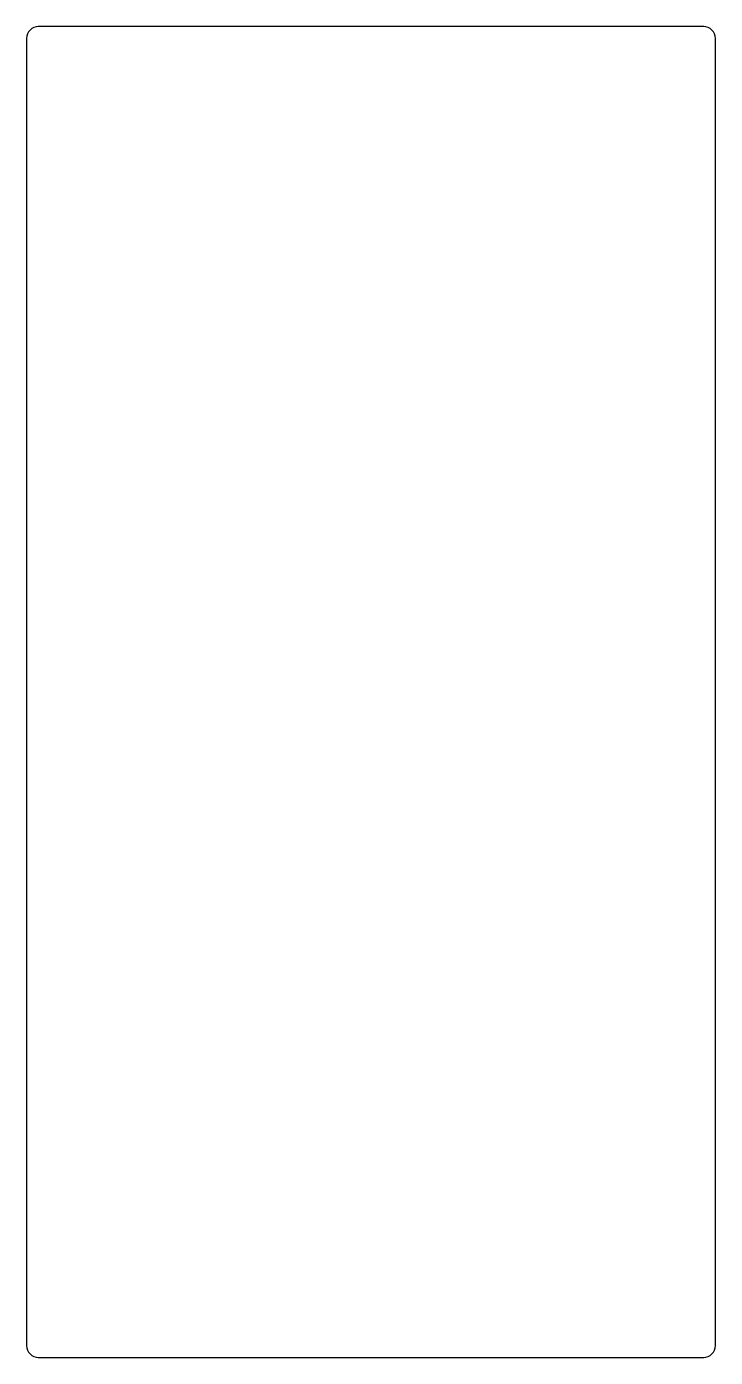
# Model space of a CAD drawing. Header units: millimetres. Extents: x -14.8 to 14.8, y -28.5 to 28.5.
import ezdxf

# ---------------------------------------------------------------- set-up
doc = ezdxf.new("R2010")
doc.units = ezdxf.units.MM

msp = doc.modelspace()

# ---------------------------------------------------------------- linework, layer by layer
msp.add_lwpolyline([(-14.25, 28.5, 0.414214), (-14.75, 28), (-14.75, -28, 0.414214), (-14.25, -28.5), (14.25, -28.5, 0.414214), (14.75, -28), (14.75, 28, 0.414214), (14.25, 28.5)], format="xyb", close=True)

doc.saveas('drawing.dxf')
